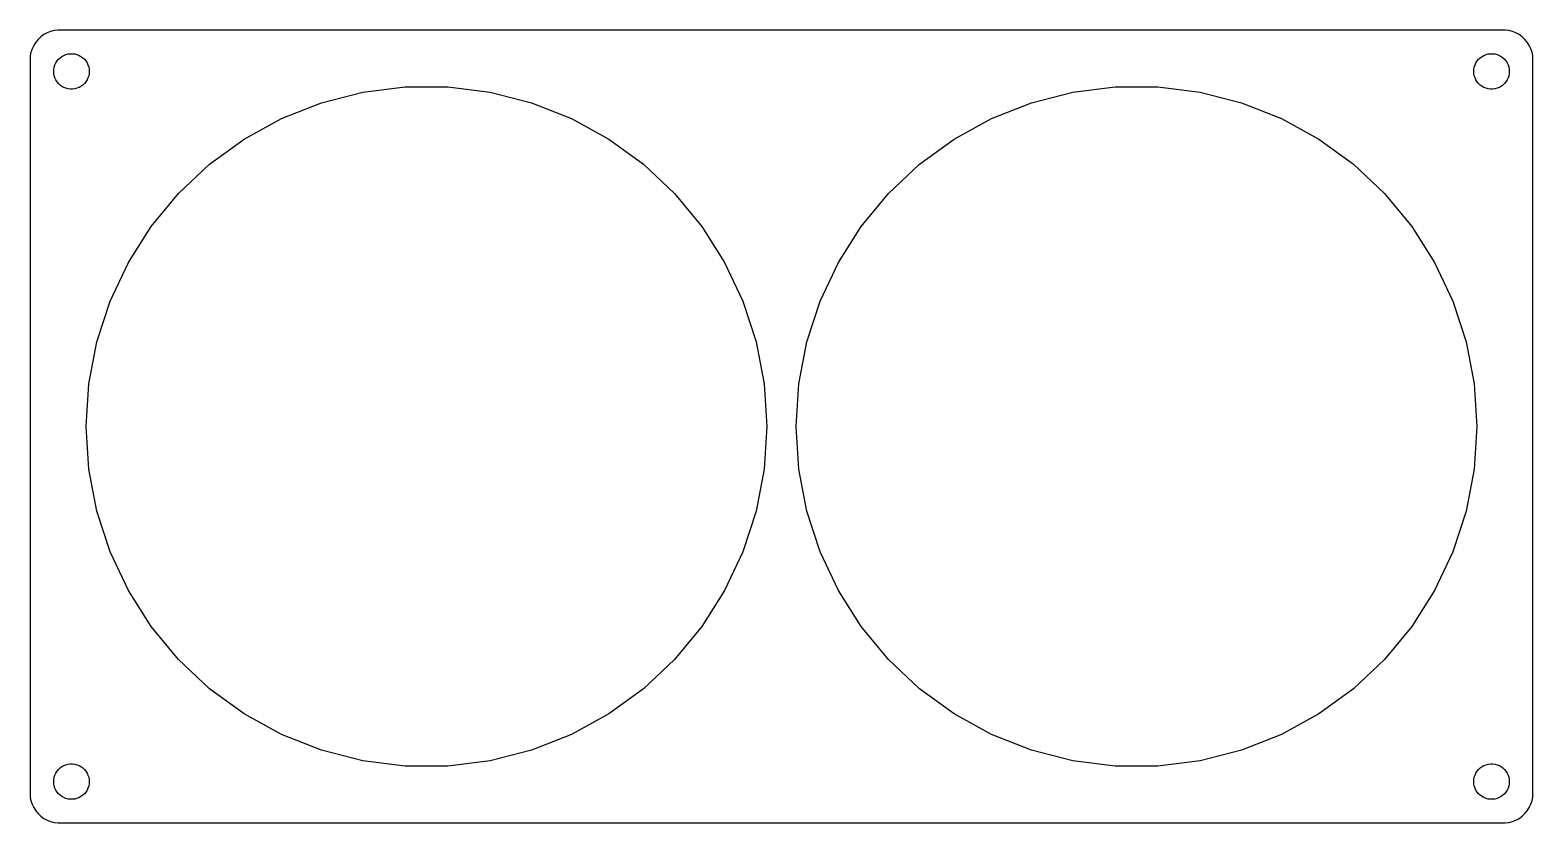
# Model space of a CAD drawing. Header units: metres. Extents: x -127 to 127, y -67 to 67.
import ezdxf

# ---------------------------------------------------------------- set-up
doc = ezdxf.new("R2010")
doc.units = ezdxf.units.M

msp = doc.modelspace()

# ---------------------------------------------------------------- linework, layer by layer
for p, q in [((-124.679, 66.2216), (-125.187, 65.8526)), ((-124.129, 66.5241), (-124.679, 66.2216)), ((-123.545, 66.7553), (-124.129, 66.5241)), ((-122.937, 66.9114), (-123.545, 66.7553)), ((-122.314, 66.9901), (-122.937, 66.9114)), ((122.314, 66.9901), (-122.314, 66.9901)), ((122.937, 66.9114), (122.314, 66.9901)), ((123.545, 66.7553), (122.937, 66.9114)), ((124.129, 66.5241), (123.545, 66.7553)), ((124.679, 66.2216), (124.129, 66.5241)), ((125.187, 65.8526), (124.679, 66.2216)), ((-126.649, 63.8406), (-126.843, 63.2434)), ((-126.382, 64.4088), (-126.649, 63.8406)), ((-126.045, 64.9389), (-126.382, 64.4088)), ((-125.645, 65.4227), (-126.045, 64.9389)), ((-125.187, 65.8526), (-125.645, 65.4227)), ((125.645, 65.4227), (125.187, 65.8526)), ((126.045, 64.9389), (125.645, 65.4227)), ((126.382, 64.4088), (126.045, 64.9389)), ((126.649, 63.8406), (126.382, 64.4088)), ((126.843, 63.2434), (126.649, 63.8406)), ((-126.961, 62.6267), (-127, 62)), ((-127, 62), (-127, -62)), ((-126.843, 63.2434), (-126.961, 62.6267)), ((-122.906, 60.7461), (-122.789, 61.1044)), ((-122.789, 61.1044), (-122.629, 61.4453)), ((-122.629, 61.4453), (-122.427, 61.7634)), ((-122.427, 61.7634), (-122.187, 62.0536)), ((-122.187, 62.0536), (-121.912, 62.3115)), ((-121.912, 62.3115), (-121.607, 62.533)), ((-121.607, 62.533), (-121.277, 62.7145)), ((-121.277, 62.7145), (-120.927, 62.8532)), ((-120.927, 62.8532), (-120.562, 62.9469)), ((-120.562, 62.9469), (-120.188, 62.9941)), ((-120.188, 62.9941), (-119.812, 62.9941)), ((-119.812, 62.9941), (-119.438, 62.9469)), ((-119.438, 62.9469), (-119.073, 62.8532)), ((-119.073, 62.8532), (-118.723, 62.7145)), ((-118.723, 62.7145), (-118.393, 62.533)), ((-118.393, 62.533), (-118.088, 62.3115)), ((-118.088, 62.3115), (-117.813, 62.0536)), ((-117.813, 62.0536), (-117.573, 61.7634)), ((-117.573, 61.7634), (-117.371, 61.4453)), ((-117.371, 61.4453), (-117.211, 61.1044)), ((-117.211, 61.1044), (-117.094, 60.7461)), ((117.094, 60.7461), (117.211, 61.1044)), ((117.211, 61.1044), (117.371, 61.4453)), ((117.371, 61.4453), (117.573, 61.7634)), ((117.573, 61.7634), (117.813, 62.0536)), ((117.813, 62.0536), (118.088, 62.3115)), ((118.088, 62.3115), (118.393, 62.533)), ((118.393, 62.533), (118.723, 62.7145)), ((118.723, 62.7145), (119.073, 62.8532)), ((119.073, 62.8532), (119.438, 62.9469)), ((119.438, 62.9469), (119.812, 62.9941)), ((119.812, 62.9941), (120.188, 62.9941)), ((120.188, 62.9941), (120.562, 62.9469)), ((120.562, 62.9469), (120.927, 62.8532)), ((120.927, 62.8532), (121.277, 62.7145)), ((121.277, 62.7145), (121.607, 62.533)), ((121.607, 62.533), (121.912, 62.3115)), ((121.912, 62.3115), (122.187, 62.0536)), ((122.187, 62.0536), (122.427, 61.7634)), ((122.427, 61.7634), (122.629, 61.4453)), ((122.629, 61.4453), (122.789, 61.1044)), ((122.789, 61.1044), (122.906, 60.7461)), ((126.961, 62.6267), (126.843, 63.2434)), ((127, 62), (126.961, 62.6267)), ((127, -62), (127, 62)), ((-123, 60), (-122.976, 60.376)), ((-122.976, 59.624), (-123, 60)), ((-122.976, 60.376), (-122.906, 60.7461)), ((-122.906, 59.2539), (-122.976, 59.624)), ((-122.789, 58.8956), (-122.906, 59.2539)), ((-122.629, 58.5547), (-122.789, 58.8956)), ((-122.427, 58.2366), (-122.629, 58.5547)), ((-117.371, 58.5547), (-117.573, 58.2366)), ((-117.211, 58.8956), (-117.371, 58.5547)), ((-117.094, 59.2539), (-117.211, 58.8956)), ((-117.094, 60.7461), (-117.024, 60.376)), ((-117.024, 59.624), (-117.094, 59.2539)), ((-117.024, 60.376), (-117, 60)), ((-117, 60), (-117.024, 59.624)), ((117, 60), (117.024, 60.376)), ((117.024, 59.624), (117, 60)), ((117.024, 60.376), (117.094, 60.7461)), ((117.094, 59.2539), (117.024, 59.624)), ((117.211, 58.8956), (117.094, 59.2539)), ((117.371, 58.5547), (117.211, 58.8956)), ((117.573, 58.2366), (117.371, 58.5547)), ((122.629, 58.5547), (122.427, 58.2366)), ((122.789, 58.8956), (122.629, 58.5547)), ((122.906, 59.2539), (122.789, 58.8956)), ((122.906, 60.7461), (122.976, 60.376)), ((122.976, 59.624), (122.906, 59.2539)), ((122.976, 60.376), (123, 60)), ((123, 60), (122.976, 59.624)), ((-122.187, 57.9464), (-122.427, 58.2366)), ((-121.912, 57.6885), (-122.187, 57.9464)), ((-121.607, 57.467), (-121.912, 57.6885)), ((-121.277, 57.2855), (-121.607, 57.467)), ((-120.927, 57.1468), (-121.277, 57.2855)), ((-120.562, 57.0531), (-120.927, 57.1468)), ((-120.188, 57.0059), (-120.562, 57.0531)), ((-119.812, 57.0059), (-120.188, 57.0059)), ((-119.438, 57.0531), (-119.812, 57.0059)), ((-119.073, 57.1468), (-119.438, 57.0531)), ((-118.723, 57.2855), (-119.073, 57.1468)), ((-118.393, 57.467), (-118.723, 57.2855)), ((-118.088, 57.6885), (-118.393, 57.467)), ((-117.813, 57.9464), (-118.088, 57.6885)), ((-117.573, 58.2366), (-117.813, 57.9464)), ((-77.7685, 54.6857), (-70.7744, 56.4815)), ((-70.7744, 56.4815), (-63.6104, 57.3865)), ((-63.6104, 57.3865), (-56.3895, 57.3865)), ((-56.3895, 57.3865), (-49.2256, 56.4815)), ((-49.2256, 56.4815), (-42.2315, 54.6857)), ((42.2315, 54.6857), (49.2256, 56.4815)), ((49.2256, 56.4815), (56.3895, 57.3865)), ((56.3895, 57.3865), (63.6104, 57.3865)), ((63.6104, 57.3865), (70.7744, 56.4815)), ((70.7744, 56.4815), (77.7685, 54.6857)), ((117.813, 57.9464), (117.573, 58.2366)), ((118.088, 57.6885), (117.813, 57.9464)), ((118.393, 57.467), (118.088, 57.6885)), ((118.723, 57.2855), (118.393, 57.467)), ((119.073, 57.1468), (118.723, 57.2855)), ((119.438, 57.0531), (119.073, 57.1468)), ((119.812, 57.0059), (119.438, 57.0531)), ((120.188, 57.0059), (119.812, 57.0059)), ((120.562, 57.0531), (120.188, 57.0059)), ((120.927, 57.1468), (120.562, 57.0531)), ((121.277, 57.2855), (120.927, 57.1468)), ((121.607, 57.467), (121.277, 57.2855)), ((121.912, 57.6885), (121.607, 57.467)), ((122.187, 57.9464), (121.912, 57.6885)), ((122.427, 58.2366), (122.187, 57.9464)), ((-84.4823, 52.0276), (-77.7685, 54.6857)), ((-42.2315, 54.6857), (-35.5177, 52.0276)), ((35.5177, 52.0276), (42.2315, 54.6857)), ((77.7685, 54.6857), (84.4823, 52.0276)), ((-90.81, 48.5488), (-84.4823, 52.0276)), ((-35.5177, 52.0276), (-29.19, 48.5488)), ((29.19, 48.5488), (35.5177, 52.0276)), ((84.4823, 52.0276), (90.81, 48.5488)), ((-96.6519, 44.3045), (-90.81, 48.5488)), ((-29.19, 48.5488), (-23.3481, 44.3045)), ((23.3481, 44.3045), (29.19, 48.5488)), ((90.81, 48.5488), (96.6519, 44.3045)), ((-101.916, 39.3615), (-96.6519, 44.3045)), ((-23.3481, 44.3045), (-18.0843, 39.3615)), ((18.0843, 39.3615), (23.3481, 44.3045)), ((96.6519, 44.3045), (101.916, 39.3615)), ((-106.518, 33.7977), (-101.916, 39.3615)), ((-18.0843, 39.3615), (-13.4815, 33.7977)), ((13.4815, 33.7977), (18.0843, 39.3615)), ((101.916, 39.3615), (106.518, 33.7977)), ((-110.388, 27.7008), (-106.518, 33.7977)), ((-13.4815, 33.7977), (-9.61237, 27.7008)), ((9.61237, 27.7008), (13.4815, 33.7977)), ((106.518, 33.7977), (110.388, 27.7008)), ((-113.462, 21.1672), (-110.388, 27.7008)), ((-9.61237, 27.7008), (-6.53784, 21.1672)), ((6.53784, 21.1672), (9.61237, 27.7008)), ((110.388, 27.7008), (113.462, 21.1672)), ((-115.694, 14.2997), (-113.462, 21.1672)), ((-6.53784, 21.1672), (-4.30646, 14.2997)), ((4.30646, 14.2997), (6.53784, 21.1672)), ((113.462, 21.1672), (115.694, 14.2997)), ((-117.047, 7.20665), (-115.694, 14.2997)), ((-4.30646, 14.2997), (-2.9534, 7.20665)), ((2.9534, 7.20665), (4.30646, 14.2997)), ((115.694, 14.2997), (117.047, 7.20665)), ((-117.5, 0), (-117.047, 7.20665)), ((-2.9534, 7.20665), (-2.5, 0)), ((2.5, 0), (2.9534, 7.20665)), ((117.047, 7.20665), (117.5, 0)), ((-117.047, -7.20665), (-117.5, 0)), ((-2.5, 0), (-2.9534, -7.20665)), ((2.9534, -7.20665), (2.5, 0)), ((117.5, 0), (117.047, -7.20665)), ((-115.694, -14.2997), (-117.047, -7.20665)), ((-2.9534, -7.20665), (-4.30646, -14.2997)), ((4.30646, -14.2997), (2.9534, -7.20665)), ((117.047, -7.20665), (115.694, -14.2997)), ((-113.462, -21.1672), (-115.694, -14.2997)), ((-4.30646, -14.2997), (-6.53784, -21.1672)), ((6.53784, -21.1672), (4.30646, -14.2997)), ((115.694, -14.2997), (113.462, -21.1672)), ((-110.388, -27.7008), (-113.462, -21.1672)), ((-6.53784, -21.1672), (-9.61237, -27.7008)), ((9.61237, -27.7008), (6.53784, -21.1672)), ((113.462, -21.1672), (110.388, -27.7008)), ((-106.518, -33.7977), (-110.388, -27.7008)), ((-9.61237, -27.7008), (-13.4815, -33.7977)), ((13.4815, -33.7977), (9.61237, -27.7008)), ((110.388, -27.7008), (106.518, -33.7977)), ((-101.916, -39.3615), (-106.518, -33.7977)), ((-13.4815, -33.7977), (-18.0843, -39.3615)), ((18.0843, -39.3615), (13.4815, -33.7977)), ((106.518, -33.7977), (101.916, -39.3615)), ((-96.6519, -44.3045), (-101.916, -39.3615)), ((-18.0843, -39.3615), (-23.3481, -44.3045)), ((23.3481, -44.3045), (18.0843, -39.3615)), ((101.916, -39.3615), (96.6519, -44.3045)), ((-90.81, -48.5488), (-96.6519, -44.3045)), ((-23.3481, -44.3045), (-29.19, -48.5488)), ((29.19, -48.5488), (23.3481, -44.3045)), ((96.6519, -44.3045), (90.81, -48.5488)), ((-84.4823, -52.0276), (-90.81, -48.5488)), ((-29.19, -48.5488), (-35.5177, -52.0276)), ((35.5177, -52.0276), (29.19, -48.5488)), ((90.81, -48.5488), (84.4823, -52.0276)), ((-77.7685, -54.6857), (-84.4823, -52.0276)), ((-35.5177, -52.0276), (-42.2315, -54.6857)), ((42.2315, -54.6857), (35.5177, -52.0276)), ((84.4823, -52.0276), (77.7685, -54.6857)), ((-70.7744, -56.4815), (-77.7685, -54.6857)), ((-42.2315, -54.6857), (-49.2256, -56.4815)), ((49.2256, -56.4815), (42.2315, -54.6857)), ((77.7685, -54.6857), (70.7744, -56.4815)), ((-122.629, -58.5547), (-122.427, -58.2366)), ((-122.427, -58.2366), (-122.187, -57.9464)), ((-122.187, -57.9464), (-121.912, -57.6885)), ((-121.912, -57.6885), (-121.607, -57.467)), ((-121.607, -57.467), (-121.277, -57.2855)), ((-121.277, -57.2855), (-120.927, -57.1468)), ((-120.927, -57.1468), (-120.562, -57.0531)), ((-120.562, -57.0531), (-120.188, -57.0059)), ((-120.188, -57.0059), (-119.812, -57.0059)), ((-119.812, -57.0059), (-119.438, -57.0531)), ((-119.438, -57.0531), (-119.073, -57.1468)), ((-119.073, -57.1468), (-118.723, -57.2855)), ((-118.723, -57.2855), (-118.393, -57.467)), ((-118.393, -57.467), (-118.088, -57.6885)), ((-118.088, -57.6885), (-117.813, -57.9464)), ((-117.813, -57.9464), (-117.573, -58.2366)), ((-117.573, -58.2366), (-117.371, -58.5547)), ((-63.6104, -57.3865), (-70.7744, -56.4815)), ((-56.3895, -57.3865), (-63.6104, -57.3865)), ((-49.2256, -56.4815), (-56.3895, -57.3865)), ((56.3895, -57.3865), (49.2256, -56.4815)), ((63.6104, -57.3865), (56.3895, -57.3865)), ((70.7744, -56.4815), (63.6104, -57.3865)), ((117.371, -58.5547), (117.573, -58.2366)), ((117.573, -58.2366), (117.813, -57.9464)), ((117.813, -57.9464), (118.088, -57.6885)), ((118.088, -57.6885), (118.393, -57.467)), ((118.393, -57.467), (118.723, -57.2855)), ((118.723, -57.2855), (119.073, -57.1468)), ((119.073, -57.1468), (119.438, -57.0531)), ((119.438, -57.0531), (119.812, -57.0059)), ((119.812, -57.0059), (120.188, -57.0059)), ((120.188, -57.0059), (120.562, -57.0531)), ((120.562, -57.0531), (120.927, -57.1468)), ((120.927, -57.1468), (121.277, -57.2855)), ((121.277, -57.2855), (121.607, -57.467)), ((121.607, -57.467), (121.912, -57.6885)), ((121.912, -57.6885), (122.187, -57.9464)), ((122.187, -57.9464), (122.427, -58.2366)), ((122.427, -58.2366), (122.629, -58.5547)), ((-123, -60), (-122.976, -59.624)), ((-122.976, -60.376), (-123, -60)), ((-122.976, -59.624), (-122.906, -59.2539)), ((-122.906, -60.7461), (-122.976, -60.376)), ((-122.906, -59.2539), (-122.789, -58.8956)), ((-122.789, -61.1044), (-122.906, -60.7461)), ((-122.789, -58.8956), (-122.629, -58.5547)), ((-117.371, -58.5547), (-117.211, -58.8956)), ((-117.211, -58.8956), (-117.094, -59.2539)), ((-117.094, -60.7461), (-117.211, -61.1044)), ((-117.094, -59.2539), (-117.024, -59.624)), ((-117.024, -60.376), (-117.094, -60.7461)), ((-117.024, -59.624), (-117, -60)), ((-117, -60), (-117.024, -60.376)), ((117, -60), (117.024, -59.624)), ((117.024, -60.376), (117, -60)), ((117.024, -59.624), (117.094, -59.2539)), ((117.094, -60.7461), (117.024, -60.376)), ((117.094, -59.2539), (117.211, -58.8956)), ((117.211, -61.1044), (117.094, -60.7461)), ((117.211, -58.8956), (117.371, -58.5547)), ((122.629, -58.5547), (122.789, -58.8956)), ((122.789, -58.8956), (122.906, -59.2539)), ((122.906, -60.7461), (122.789, -61.1044)), ((122.906, -59.2539), (122.976, -59.624)), ((122.976, -60.376), (122.906, -60.7461)), ((122.976, -59.624), (123, -60)), ((123, -60), (122.976, -60.376)), ((-127, -62), (-126.961, -62.6267)), ((-126.961, -62.6267), (-126.843, -63.2434)), ((-126.843, -63.2434), (-126.649, -63.8406)), ((-122.629, -61.4453), (-122.789, -61.1044)), ((-122.427, -61.7634), (-122.629, -61.4453)), ((-122.187, -62.0536), (-122.427, -61.7634)), ((-121.912, -62.3115), (-122.187, -62.0536)), ((-121.607, -62.533), (-121.912, -62.3115)), ((-121.277, -62.7145), (-121.607, -62.533)), ((-120.927, -62.8532), (-121.277, -62.7145)), ((-120.562, -62.9469), (-120.927, -62.8532)), ((-120.188, -62.9941), (-120.562, -62.9469)), ((-119.812, -62.9941), (-120.188, -62.9941)), ((-119.438, -62.9469), (-119.812, -62.9941)), ((-119.073, -62.8532), (-119.438, -62.9469)), ((-118.723, -62.7145), (-119.073, -62.8532)), ((-118.393, -62.533), (-118.723, -62.7145)), ((-118.088, -62.3115), (-118.393, -62.533)), ((-117.813, -62.0536), (-118.088, -62.3115)), ((-117.573, -61.7634), (-117.813, -62.0536)), ((-117.371, -61.4453), (-117.573, -61.7634)), ((-117.211, -61.1044), (-117.371, -61.4453)), ((117.371, -61.4453), (117.211, -61.1044)), ((117.573, -61.7634), (117.371, -61.4453)), ((117.813, -62.0536), (117.573, -61.7634)), ((118.088, -62.3115), (117.813, -62.0536)), ((118.393, -62.533), (118.088, -62.3115)), ((118.723, -62.7145), (118.393, -62.533)), ((119.073, -62.8532), (118.723, -62.7145)), ((119.438, -62.9469), (119.073, -62.8532)), ((119.812, -62.9941), (119.438, -62.9469)), ((120.188, -62.9941), (119.812, -62.9941)), ((120.562, -62.9469), (120.188, -62.9941)), ((120.927, -62.8532), (120.562, -62.9469)), ((121.277, -62.7145), (120.927, -62.8532)), ((121.607, -62.533), (121.277, -62.7145)), ((121.912, -62.3115), (121.607, -62.533)), ((122.187, -62.0536), (121.912, -62.3115)), ((122.427, -61.7634), (122.187, -62.0536)), ((122.629, -61.4453), (122.427, -61.7634)), ((122.789, -61.1044), (122.629, -61.4453)), ((126.649, -63.8406), (126.843, -63.2434)), ((126.843, -63.2434), (126.961, -62.6267)), ((126.961, -62.6267), (127, -62)), ((-126.649, -63.8406), (-126.382, -64.4088)), ((-126.382, -64.4088), (-126.045, -64.9389)), ((-126.045, -64.9389), (-125.645, -65.4227)), ((-125.645, -65.4227), (-125.187, -65.8526)), ((-125.187, -65.8526), (-124.679, -66.2216)), ((124.679, -66.2216), (125.187, -65.8526)), ((125.187, -65.8526), (125.645, -65.4227)), ((125.645, -65.4227), (126.045, -64.9389)), ((126.045, -64.9389), (126.382, -64.4088)), ((126.382, -64.4088), (126.649, -63.8406)), ((-124.679, -66.2216), (-124.129, -66.5241)), ((-124.129, -66.5241), (-123.545, -66.7553)), ((-123.545, -66.7553), (-122.937, -66.9114)), ((-122.937, -66.9114), (-122.314, -66.9901)), ((-122.314, -66.9901), (122.314, -66.9901)), ((122.314, -66.9901), (122.937, -66.9114)), ((122.937, -66.9114), (123.545, -66.7553)), ((123.545, -66.7553), (124.129, -66.5241)), ((124.129, -66.5241), (124.679, -66.2216))]:
    msp.add_line(p, q)

doc.saveas('drawing.dxf')
